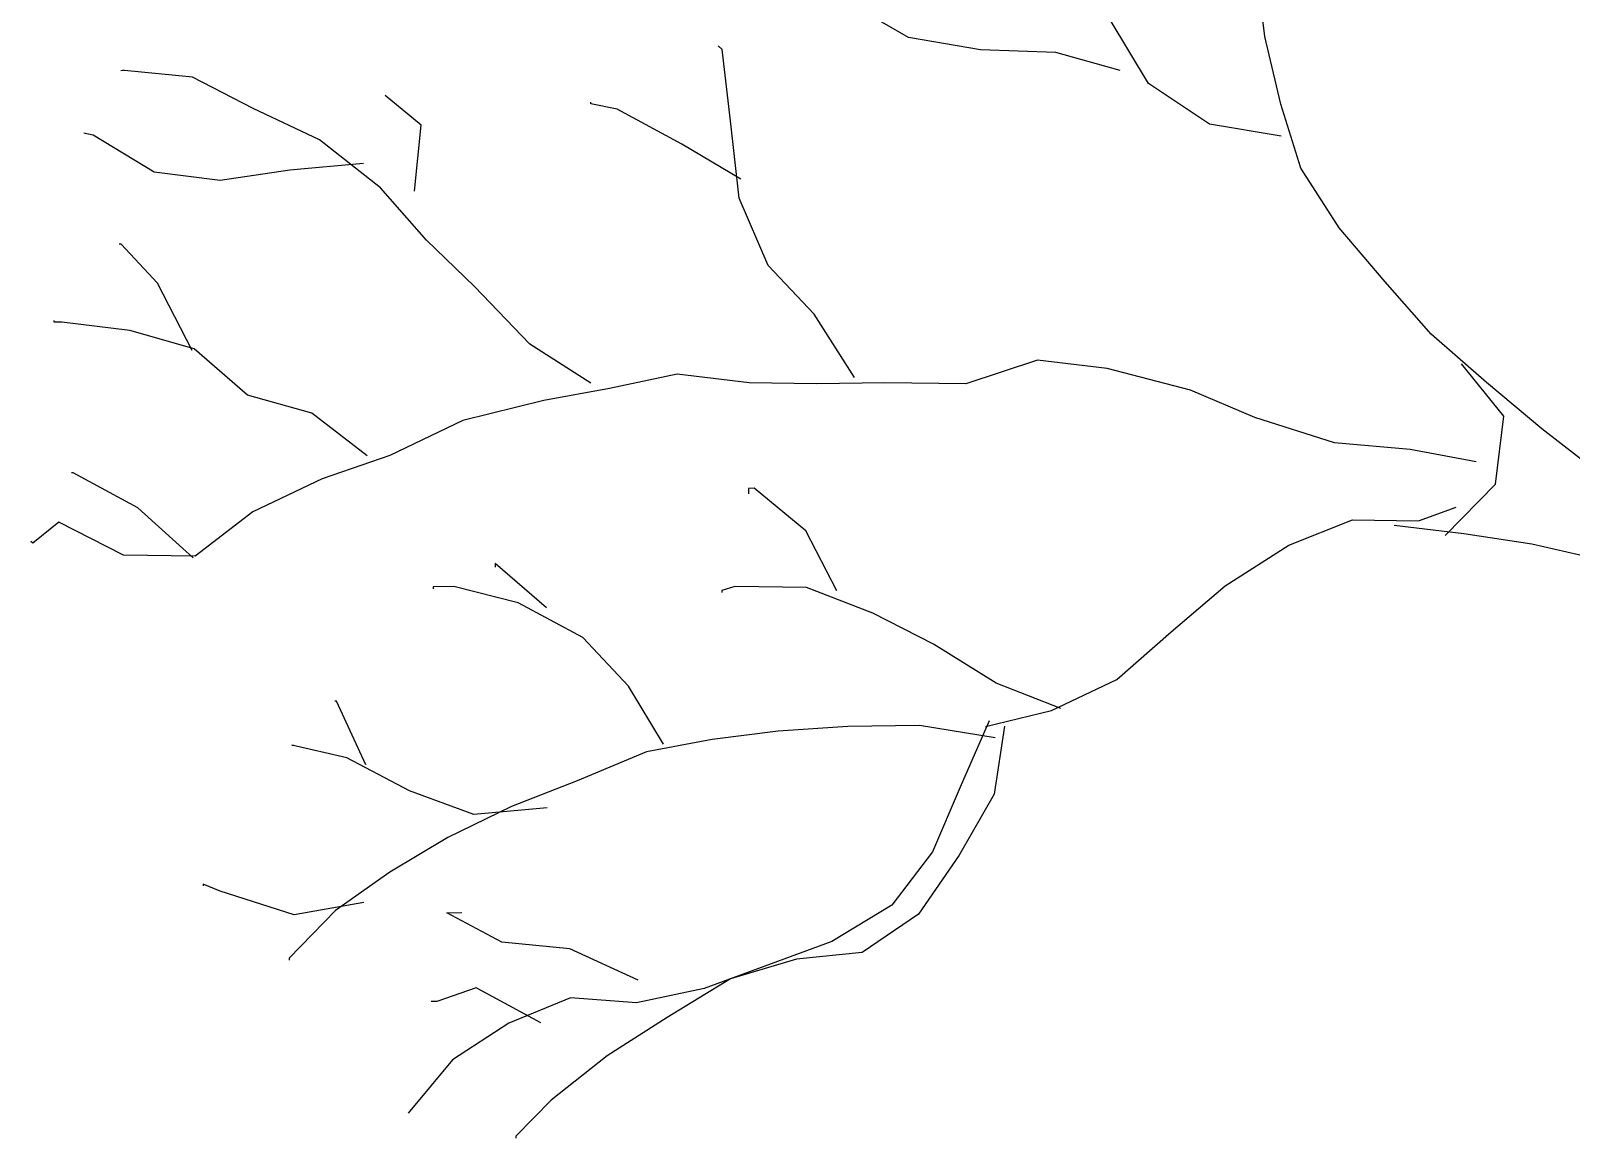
# Model space of a CAD drawing. Header units: millimetres. Extents: x -10794 to 121495, y 177957 to 264658.
# Drawn here: x 72672 to 74543, y 249223 to 250568 of the extents above; entities that cross this region are included whole.
import ezdxf

# ---------------------------------------------------------------- set-up
doc = ezdxf.new("R2010")
doc.units = ezdxf.units.MM

# ---------------------------------------------------------------- blocks, each defined once
blk = doc.blocks.new('A$C2D7C54A7')
for p, q in [((1826, 3222.7), (1774.8, 3286.2)), ((1815.7, 3140.1), (1826, 3222.7)), ((1754.7, 3077.5), (1815.7, 3140.1))]:
    blk.add_line(p, q)
for points in [[(1555.8, 3562.6), (1468.6, 3577.5), (1394.7, 3626.9), (1347.8, 3704.1), (1294.3, 3767.6), (1234, 3826.3), (1160, 3878), (1097.5, 3929.8), (1016.7, 3981.4), (945.1, 4024), (875.7, 4073.4), (799.6, 4115.9), (725.6, 4172.2), (660.7, 4226.3), (591.4, 4275.8), (517.5, 4316), (430.1, 4349.2), (340.2, 4393.8), (266.4, 4431.7), (245.6, 4445.2)], [(1360.1, 3642.5), (1282, 3664.3), (1190.3, 3667.7), (1103.1, 3682.6), (1029.2, 3725.1), (957.7, 3763.1), (890.7, 3808), (823.6, 3862.1), (743, 3895.3), (648.6, 3933), (565.7, 3964), (487.6, 3988.1), (406.9, 4028.3), (326.1, 4075.3), (247.9, 4097.1), (172, 4125.9), (91.3, 4168.3), (52, 4195.3)], [(2421.2, 3068.1), (2341.3, 3048.7), (2261.4, 3031.6), (2174.1, 3051), (2095.9, 3079.7), (2012.9, 3122.2), (1939.1, 3155.5), (1872, 3207.3), (1804.9, 3263.7), (1737.7, 3322.3), (1681.9, 3385.7), (1626, 3451.4), (1579.3, 3524), (1555.3, 3601.6), (1535.9, 3683.8), (1525.7, 3766.1), (1517.6, 3855.3), (1564.8, 3922.3), (1605.1, 3993.8), (1666.2, 4047.3), (1741.2, 4087.3), (1818.8, 4111.2), (1898.9, 4114.6), (1903.5, 4114.6)], [(1037.6, 3269.5), (988.5, 3346.7), (932.7, 3405.5), (897.3, 3487.5), (886.9, 3581.2), (876.6, 3668.1), (871.9, 3672.6)], [(148.6, 3642.4), (146.4, 3642.3)], [(717.1, 3262.9), (643.2, 3310), (575.8, 3380.1), (517.8, 3436.6), (462, 3500), (387.9, 3558.5), (307.3, 3596.4), (233.5, 3634.3), (150.9, 3642.4), (148.6, 3642.4)], [(503.3, 3495.9), (511.4, 3576.2), (467.4, 3612.3)], [(717.1, 3601.9), (717.1, 3604.1)], [(899.3, 3510.4), (827.7, 3552.9), (749.3, 3595.4), (717.1, 3601.9)], [(441, 3529.5), (351.8, 3521.4), (267.2, 3508.8), (186.9, 3519.2), (113, 3564), (101.6, 3566.2)], [(146.9, 3431.7), (144.6, 3431.6)], [(233.3, 3302.3), (191, 3384.2), (146.9, 3431.7)], [(65.7, 3336.7), (65.7, 3339)], [(445.7, 3174.6), (378.6, 3226.3), (300.5, 3248.2), (235.6, 3304.6), (157.4, 3326.5), (74.8, 3336.8), (65.7, 3336.7)], [(1792.4, 3167.3), (1712.1, 3182.3), (1620.4, 3190.2), (1523.8, 3221), (1445.4, 3254.3), (1344.3, 3280.4), (1259.5, 3290.7), (1172.8, 3262.1), (1074.3, 3263.1), (991.9, 3262), (909.4, 3263.2), (822.3, 3273.5), (740.1, 3256.3), (660.1, 3241.5), (561.9, 3217.3), (473.2, 3174.9), (391.1, 3146.4), (306.9, 3106.3), (236.7, 3052.7), (149.6, 3053.8), (71.2, 3094), (39.5, 3068.4)], [(234.4, 3050.4), (167.2, 3111.3), (88.7, 3153.8), (86.4, 3153.7)], [(1015.9, 3010.4), (978.2, 3083.2), (915.7, 3135), (908.9, 3134.9)], [(908.9, 3134.9), (908.9, 3128.1)], [(1196.7, 2845.6), (1276.6, 2865), (1356.2, 2902.7), (1421.9, 2960.8), (1487.5, 3016.7), (1564.8, 3065.8), (1642.2, 3096.6), (1722.4, 3095.4), (1768, 3112)], [(1692.7, 3090.4), (1777.5, 3080.1), (1860.2, 3067.4), (1945.2, 3048), (2028, 3019.3), (2108.7, 2979.2), (2182.6, 2929.8), (2254.1, 2891.8), (2323.4, 2844.6), (2328.2, 2833.2)], [(39.5, 3068.4), (37.2, 3070.6)], [(663.5, 2989.7), (600.9, 3043.8), (600.9, 3041.5)], [(600.9, 3041.5), (601, 3039.2)], [(805.4, 2824.4), (763.2, 2894.8), (707.4, 2953.6), (629, 2996.1), (550.9, 3015.7), (525.7, 3015.3)], [(525.7, 3015.3), (525.7, 3013)], [(1288, 2867.5), (1209.7, 2898.5), (1133.5, 2945.6), (1059.7, 2983.5), (979.2, 3014.5), (892.1, 3015.6), (876.2, 3010.8)], [(876.2, 3010.8), (876.2, 3008.5)], [(443.9, 2799), (408.5, 2876.3), (406.2, 2876.3)], [(1208.3, 2832), (1116.5, 2846.8), (1029.5, 2845.7), (944.8, 2840), (864.8, 2829.8), (784.9, 2814.9), (700.6, 2779.5), (620.9, 2748.6), (543.5, 2711), (473.1, 2668.8), (407.3, 2622.1), (350.8, 2564.1), (350.8, 2561.8)], [(1201.2, 2852.6), (1165.6, 2771.9), (1132.3, 2693.6), (1082.8, 2628.8), (1010.1, 2584.4), (855.1, 2527.3), (772.9, 2510.2), (692.7, 2516), (617.5, 2485.2), (549.4, 2440.8), (497.6, 2378.3), (495.3, 2376)], [(1219.6, 2845.9), (1206.9, 2763.3), (1164.4, 2689.5), (1115, 2617.8), (1046.9, 2571.1), (966.9, 2563.2), (887, 2539.2), (809.8, 2492.4), (737.1, 2445.6), (669.1, 2392), (626.2, 2347.9)], [(354.2, 2823), (356.5, 2823)], [(664.4, 2746.9), (575.2, 2738.9), (496.9, 2767.6), (420.8, 2807.8), (354.2, 2823)], [(246.5, 2654.3), (246.6, 2652)], [(441.5, 2631.7), (357, 2616.9), (267.3, 2645.5), (246.5, 2654.3)], [(542.4, 2619.3), (560.8, 2619.6)], [(774.8, 2537.7), (691.9, 2575.5), (609.3, 2583.6), (542.4, 2619.3)], [(656.4, 2485.7), (578, 2528.2), (530.1, 2511.5)], [(530.1, 2511.5), (523.3, 2511.5)], [(626.2, 2347.9), (626.2, 2345.6)]]:
    blk.add_lwpolyline(points)

msp = doc.modelspace()

# ---------------------------------------------------------------- block references
msp.add_blockref('A$C2D7C54A7', (72634.7, 246877.4))

doc.saveas('drawing.dxf')
